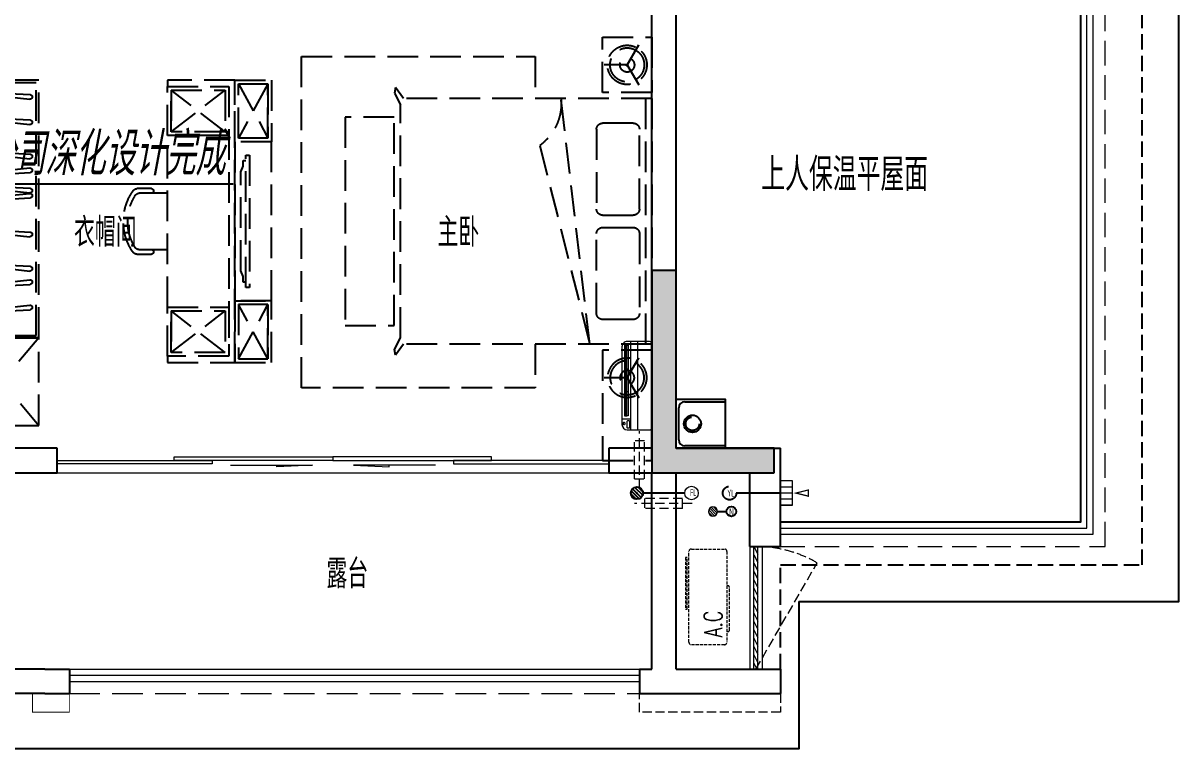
# Model space of a CAD drawing. Extents: x 3753737 to 4713801, y -857380 to 24339.
# Drawn here: x 4082186 to 4091613, y -797786 to -791870 of the extents above; entities that cross this region are included whole.
import ezdxf

# ---------------------------------------------------------------- set-up
doc = ezdxf.new("R2010")
doc.units = 0
doc.header["$LTSCALE"] = 1000
doc.header["$MEASUREMENT"] = 0
for name, pattern in [('#P_--_20B1_001_t3$0$DASH', [0.35, 0.25, -0.1]), ('A户型$0$DASH', [0.35, 0.25, -0.1]), ('DASH', [0.35, 0.25, -0.1]), ('HIDDEN', [0.375, 0.25, -0.125])]:
    doc.linetypes.add(name, pattern=pattern)
doc.layers.get('0').update_dxf_attribs({"linetype": 'CONTINUOUS'})
for name, color, linetype in [('!!电气', 1, 'CONTINUOUS'), ('5fur', 175, 'CONTINUOUS'), ('COLU', 7, 'CONTINUOUS'), ('DIM-照明', 7, 'CONTINUOUS'), ('LVTRY', 252, 'CONTINUOUS'), ('ROOF', 183, 'CONTINUOUS'), ('S-砼墙填充', 251, 'CONTINUOUS'), ('VPIPE-凝结', 150, 'CONTINUOUS'), ('VPIPE-雨水', 4, 'DASH'), ('WALL', 252, 'CONTINUOUS'), ('WIRE-照明', 2, 'CONTINUOUS'), ('看线', 185, 'CONTINUOUS'), ('管', 193, 'CONTINUOUS')]:
    doc.layers.add(name, color=color, linetype=linetype)
for name, color, linetype, lineweight in [('EQUIP_地漏', 7, 'CONTINUOUS', 18), ('PUB_TEXT', 7, 'CONTINUOUS', 20), ('VPIPE-废水', 31, 'TG_F', 18), ('WINDOW', 146, 'CONTINUOUS', 20), ('平面-分水线', 189, 'CONTINUOUS', 15), ('平面-栏杆', 56, 'CONTINUOUS', 15), ('平面-看线', 252, 'CONTINUOUS', 15), ('平面-空调室内机', 176, 'CONTINUOUS', 9), ('平面-空调预留孔', 252, 'CONTINUOUS', 15)]:
    doc.layers.add(name, color=color, linetype=linetype, lineweight=lineweight)
doc.styles.add('_TCH_DIM', font='SIMPLEX', dxfattribs={"bigfont": 'GBCBIG'})
doc.styles.add('HZTXT', font='gbeitc.shx', dxfattribs={"width": 0.8, "height": 400, "bigfont": 'hztxt.shx'})
doc.styles.get("Standard").update_dxf_attribs({"font": 'gbenor.shx', "bigfont": 'gbcbig.shx'})
doc.styles.add('TG_LINETYPE', font='SIMPLEX', dxfattribs={"width": 0.8, "height": 3, "bigfont": 'HZTXT'})
doc.linetypes.add('TG_F', pattern='A,2,-0.3,["F",TG_LINETYPE,S=0.1,R=0,X=-0.23,Y=-0.15],0', length=2.3)

# ---------------------------------------------------------------- blocks, each defined once
blk = doc.blocks.new('dfgdfgsf')
at = {"layer": '5fur', "color": 252, "linetype": 'A户型$0$DASH'}
for p, q in [((2079791.574986166, -1251962.197855677), (2079391.574986166, -1251962.197855677)), ((2079391.574986166, -1251962.197855677), (2079391.574986166, -1252412.198233496)), ((2079791.574986166, -1252412.198233496), (2079791.574986166, -1251962.197855677)), ((2079596.914297045, -1252196.446191215), (2079497.06584026, -1252023.503591006)), ((2079522.163945114, -1252066.974783786), (2079497.06584026, -1252023.503591005)), ((2079596.914297045, -1252177.950275777), (2079497.06584026, -1252350.892875987)), ((2079580.896364409, -1252187.198233496), (2079780.59327798, -1252187.198233496)), ((2079730.397068272, -1252187.198233496), (2079780.59327798, -1252187.198233496)), ((2079522.163945113, -1252307.421683206), (2079497.06584026, -1252350.892875986)), ((2081416.409893243, -1252462.198233495), (2081481.916831707, -1252370.539244226)), ((2081416.409893243, -1252462.198233495), (2081481.916831707, -1252370.539244226)), ((2081481.916831707, -1252370.539244226), (2081489.156058949, -1252417.568189937)), ((2081481.916831707, -1252370.539244226), (2081489.156058949, -1252417.568189937)), ((2082791.57267557, -1252312.190617714), (2083341.57267557, -1252312.190617714)), ((2082791.57267557, -1254612.205849276), (2082791.57267557, -1252312.190617714)), ((2083341.57267557, -1252362.190617714), (2082841.57267557, -1252362.190617714)), ((2082841.57267557, -1252362.190617714), (2082841.57267557, -1254562.205849276)), ((2083341.57267557, -1252312.190617714), (2083341.57267557, -1252362.190617714)), ((2079391.574986166, -1252412.198233496), (2079791.574986166, -1252412.198233496)), ((2079391.574986167, -1252462.198233495), (2081416.409893243, -1252462.198233495)), ((2079391.574986167, -1252462.198233494), (2079391.574986167, -1254462.198233495)), ((2079391.574986167, -1252462.198233495), (2081416.409893243, -1252462.198233495)), ((2079441.574986167, -1252462.198233494), (2079441.574986167, -1254462.198233495)), ((2079896.268506756, -1254462.198233495), (2080130.248399078, -1252462.198233495)), ((2081489.156058949, -1252417.568189937), (2081441.574986167, -1252512.677710922)), ((2081489.156058949, -1252417.568189937), (2081441.574986167, -1252512.677710922)), ((2084690.023889797, -1252416.895051592), (2084461.077751995, -1252429.146158847)), ((2084692.077145038, -1252442.911808392), (2084464.043553083, -1252466.725766141)), ((2081441.574986167, -1254411.718756068), (2081441.574986167, -1252512.677710922)), ((2081441.574986167, -1254411.718756068), (2081441.574986167, -1252512.677710922)), ((2084690.023889797, -1252623.725833804), (2084461.077751995, -1252635.97694106)), ((2084692.077145038, -1252649.742590605), (2084464.043553083, -1252673.556548353)), ((2080305.009175737, -1252844.22595617), (2079896.268506756, -1254462.198233495)), ((2083341.57267557, -1254162.205849277), (2083341.57267557, -1252762.190617714)), ((2084690.023889797, -1252902.511005263), (2084461.077751995, -1252914.762112519)), ((2084691.970106725, -1252928.527452378), (2084463.93651477, -1252952.341410126)), ((2084692.077145038, -1253051.219755511), (2084464.043553083, -1253027.405797763)), ((2084690.023889797, -1253077.236512312), (2084461.077751995, -1253064.985405056)), ((2083455.133996689, -1253212.428798745), (2083455.133996689, -1253216.108798745)), ((2083471.693996689, -1253195.868798745), (2083589.765732341, -1253195.868798745)), ((2084690.023889797, -1253180.597609378), (2084461.077751995, -1253192.848716634)), ((2084692.077145038, -1253206.614366179), (2084464.043553083, -1253230.428323927)), ((2083341.57267557, -1253232.668798745), (2083571.757388253, -1253232.668798745)), ((2084690.023889797, -1253284.067294524), (2084461.077751995, -1253271.816187269)), ((2084692.077145038, -1253258.050537724), (2084464.043553083, -1253234.236579976)), ((2084690.023889797, -1253537.44362119), (2084461.077751995, -1253549.694728446)), ((2084692.077145038, -1253563.460377991), (2084464.043553083, -1253587.274335739)), ((2083573.720473101, -1253692.668798745), (2083341.57267557, -1253692.668798745)), ((2083455.133996689, -1253709.228798745), (2083455.133996689, -1253712.908798745)), ((2083591.613763072, -1253729.978880583), (2083471.693996689, -1253729.978880583)), ((2084690.023889797, -1253816.228792649), (2084461.077751995, -1253828.479899905)), ((2084691.970428869, -1253842.251259925), (2084464.043553083, -1253868.059507198)), ((2084690.023889797, -1253988.251741911), (2084461.077751995, -1253976.000634655)), ((2084692.077145038, -1253962.23498511), (2084464.043553083, -1253938.421027362)), ((2084692.077145038, -1254169.065767323), (2084464.043553083, -1254145.251809575)), ((2084690.023889797, -1254195.082524123), (2084461.077751995, -1254182.831416868)), ((2081489.156058949, -1254506.828277053), (2081441.574986167, -1254411.718756068)), ((2081489.156058949, -1254506.828277053), (2081441.574986167, -1254411.718756068)), ((2084391.563396981, -1254412.205847252), (2084991.564100249, -1255125.051658737)), ((2084391.565238085, -1255125.051658737), (2084391.563396981, -1254412.205847252)), ((2084991.563396992, -1254412.205847252), (2084391.565238085, -1255125.051658737)), ((2084391.565238083, -1254412.205847252), (2084991.564100248, -1254412.205847252)), ((2079391.574986167, -1254462.198233495), (2081416.409893243, -1254462.198233495)), ((2079391.574986166, -1254512.198233494), (2079791.574986166, -1254512.198233494)), ((2079391.574986166, -1255412.198989133), (2079391.574986166, -1254512.198233494)), ((2079791.574986166, -1254512.198233494), (2079791.574986166, -1255412.198989133)), ((2081416.409893243, -1254462.198233495), (2081481.916831707, -1254553.857222764)), ((2081416.409893243, -1254462.198233495), (2081481.916831707, -1254553.857222764)), ((2081481.916831707, -1254553.857222764), (2081489.156058949, -1254506.828277053)), ((2081481.916831707, -1254553.857222764), (2081489.156058949, -1254506.828277053)), ((2079596.914297045, -1254746.446191213), (2079497.06584026, -1254573.503591003)), ((2079522.163945113, -1254616.974783784), (2079497.06584026, -1254573.503591004)), ((2083341.57267557, -1254612.205849276), (2082791.57267557, -1254612.205849276)), ((2082841.57267557, -1254562.205849276), (2083341.57267557, -1254562.205849276)), ((2083341.57267557, -1254562.205849276), (2083341.57267557, -1254612.205849276)), ((2079596.914297045, -1254727.950275775), (2079497.06584026, -1254900.892875984)), ((2079580.896364409, -1254737.198233494), (2079780.59327798, -1254737.198233494)), ((2079730.397068272, -1254737.198233494), (2079780.59327798, -1254737.198233494)), ((2079522.163945114, -1254857.421683204), (2079497.06584026, -1254900.892875985)), ((2084991.564100249, -1255125.051658737), (2084391.565238085, -1255125.051658737)), ((2079791.574986166, -1255412.198989133), (2079391.574986166, -1255412.198989133))]:
    blk.add_line(p, q, dxfattribs=at)
at = {"layer": '5fur', "color": 252, "linetype": 'A户型$0$DASH', "extrusion": (-0.677281067979516, 0.735724374311825, 0)}
for p, q in [((2082673.296959631, -1252922.198110866), (2082673.296570906, -1254002.198110866)), ((2082701.879161752, -1252922.19817148), (2082673.296959631, -1252922.198110866)), ((2082701.87877346, -1254002.198171266), (2082701.879161752, -1252922.19817148)), ((2082723.472862098, -1252967.4470765), (2082701.879096383, -1252967.447039566)), ((2082723.472797589, -1253012.69594571), (2082723.472862098, -1252967.4470765)), ((2082741.572280606, -1253057.944839785), (2082723.472797589, -1253012.69594571)), ((2082741.572280641, -1253866.451627205), (2082741.572280606, -1253057.944839785)), ((2082723.472668614, -1253911.700470575), (2082741.572280641, -1253866.451627205)), ((2082701.878837969, -1253956.949301839), (2082723.472603684, -1253956.949339139)), ((2082723.472603684, -1253956.949339139), (2082723.472668614, -1253911.700470575)), ((2082673.296570906, -1254002.198110866), (2082701.87877346, -1254002.198171266))]:
    blk.add_line(p, q, dxfattribs=at)
at = {"layer": '5fur', "color": 252, "linetype": 'A户型$0$DASH'}
for points in [[(2080342.086450996, -1254462.198233495), (2080342.086450996, -1254818.074825129), (2082247.586450996, -1254818.074825129), (2082247.586450996, -1252118.074825129), (2080342.086450996, -1252118.074825129), (2080342.086450996, -1252462.198233495)], [(2082761.57267557, -1252342.190617714), (2082521.57267557, -1252783.230337468), (2082521.57267557, -1252342.190617714), (2082761.57267557, -1252783.230337468)], [(2082871.57267557, -1252732.190617714), (2083311.57267557, -1252392.190617714), (2083311.57267557, -1252732.190617714), (2082871.57267557, -1252392.190617714)], [(2082761.57267557, -1254582.205849276), (2082521.57267557, -1254141.166129522), (2082521.57267557, -1254582.205849276), (2082761.57267557, -1254141.166129522)], [(2082871.57267557, -1254532.205849276), (2083311.57267557, -1254192.205849277), (2083311.57267557, -1254532.205849276), (2082871.57267557, -1254192.205849276)]]:
    blk.add_lwpolyline(points, dxfattribs=at)
for points in [[(2082791.57267557, -1252312.190617714), (2082491.57267557, -1252312.190617714), (2082491.57267557, -1252813.230337468), (2082791.57267557, -1252813.230337468)], [(2082761.57267557, -1252342.190617714), (2082521.57267557, -1252342.190617714), (2082521.57267557, -1252783.230337468), (2082761.57267557, -1252783.230337468)], [(2082841.57267557, -1252762.190617714), (2083341.57267557, -1252762.190617714), (2083341.57267557, -1252362.190617714), (2082841.57267557, -1252362.190617714)], [(2084991.563396999, -1254412.205847252), (2084391.563396981, -1254412.205847252), (2084391.563396981, -1252312.190617714), (2084991.563396999, -1252312.190617714)], [(2084971.563396999, -1254392.205847252), (2084411.563396981, -1254392.205847252), (2084411.563396981, -1252332.190617714), (2084971.563396999, -1252332.190617714)], [(2082871.57267557, -1252732.190617714), (2083311.57267557, -1252732.190617714), (2083311.57267557, -1252392.190617714), (2082871.57267557, -1252392.190617714)], [(2081491.574986167, -1254311.718756068), (2081491.574986167, -1252612.677710922), (2081891.574986167, -1252612.677710922), (2081891.574986167, -1254311.718756068)], [(2082791.572280623, -1252813.230337468), (2082791.572280623, -1254111.166129522), (2082491.572675564, -1254111.166129522), (2082491.572675564, -1252813.230337468)], [(2082791.57267557, -1254612.205849276), (2082491.57267557, -1254612.205849276), (2082491.57267557, -1254111.166129522), (2082791.57267557, -1254111.166129522)], [(2082761.57267557, -1254582.205849276), (2082521.57267557, -1254582.205849276), (2082521.57267557, -1254141.166129522), (2082761.57267557, -1254141.166129522)], [(2082841.57267557, -1254562.205849276), (2083341.57267557, -1254562.205849276), (2083341.57267557, -1254162.205849277), (2082841.57267557, -1254162.205849276)], [(2082871.57267557, -1254532.205849276), (2083311.57267557, -1254532.205849276), (2083311.57267557, -1254192.205849277), (2082871.57267557, -1254192.205849276)]]:
    blk.add_lwpolyline(points, close=True, dxfattribs=at)
for points in [[(2079541.574986167, -1252662.198233496), (2079791.574986167, -1252662.198233496, -0.4142135623731003), (2079841.574986167, -1252712.198233496), (2079841.574986167, -1253362.198233495, -0.4142135623730904), (2079791.574986167, -1253412.198233495), (2079541.574986167, -1253412.198233495, -0.4142135623730999), (2079491.574986167, -1253362.198233495), (2079491.574986167, -1252712.198233496, -0.4142135623730897)], [(2079541.574986167, -1254262.198233494), (2079791.574986167, -1254262.198233494, 0.4142135623731003), (2079841.574986167, -1254212.198233494), (2079841.574986167, -1253562.198233495, 0.4142135623730904), (2079791.574986167, -1253512.198233495), (2079541.574986167, -1253512.198233495, 0.4142135623730999), (2079491.574986167, -1253562.198233495), (2079491.574986167, -1254212.198233494, 0.4142135623730897)]]:
    blk.add_lwpolyline(points, format="xyb", close=True, dxfattribs=at)
for centre, radius, start, end in [((2080556.619500525, -1252498.138845463), 427.8832127323753, 175.1816886111454, 233.9823072289474), ((2084462.560652539, -1252447.935962493), 18.84219772992773, 94.51245805934718, 274.5124580593472), ((2084462.560652539, -1252654.766744706), 18.84219772992773, 94.51245805934718, 274.5124580593472), ((2084462.453614226, -1252933.55160648), 18.84219772992773, 94.51245805934718, 274.5124580593472), ((2084462.560652539, -1253046.195601409), 18.84219772992773, 85.48754194065283, 265.4875419406528), ((2083471.693996689, -1253212.428798745), 16.56, 90, 180), ((2083471.693996689, -1253216.108798745), 16.56, 180, 270), ((2083589.765732341, -1253232.668798745), 36.8, 35.59956077985562, 90), ((2083266.325493629, -1253464.225516073), 434.5839883125198, 324.8602936227343, 35.59956077985562), ((2084462.560652539, -1253211.63852028), 18.84219772992773, 94.51245805934718, 274.5124580593472), ((2083571.757388253, -1253269.468798745), 36.8, 32.52336364231755, 90), ((2083266.325493629, -1253464.225516073), 399.0413852635766, 328.0588077334354, 32.52336364231755), ((2084462.560652539, -1253253.026383623), 18.84219772992773, 85.48754194065283, 265.4875419406528), ((2084462.560652539, -1253568.484532092), 18.84219772992773, 94.51245805934718, 274.5124580593472), ((2083471.693996689, -1253709.228798745), 16.56, 90, 180), ((2083573.720473101, -1253655.868798745), 36.8, 270, 328.0588077334354), ((2083472.597857911, -1253712.534407168), 17.46787387877194, 181.228123127384, 267.0339509360311), ((2083591.613763072, -1253693.178880583), 36.8, 270, 324.8602936227343), ((2084463.47545859, -1253848.19813157), 19.86347544868245, 96.93304115633904, 271.6375109857768), ((2084462.560652539, -1253957.210831008), 18.84219772992773, 85.48754194065283, 265.4875419406528), ((2084462.560652539, -1254164.041613222), 18.84219772992773, 85.48754194065283, 265.4875419406528)]:
    blk.add_arc(centre, radius, start, end, dxfattribs=at)
at = {"layer": '5fur', "color": 252, "linetype": 'A户型$0$DASH', "extrusion": (0, 0, -1)}
for major_axis, ratio, start_param, end_param in [((-113.2638872716998, 113.2638872716998), 0.9999999999997511, 4.712388980384682, 10.99557428756427), ((-98.16203563551878, 98.16203563551878), 0.999999999998388, 4.712388980384681, 10.99557428756427), ((-41.53009199966709, 41.5300919996671), 0.9999999999975253, 4.71238898038469, 10.99557428756428)]:
    blk.add_ellipse((2079591.574986166, -1252187.198233496), major_axis=major_axis, ratio=ratio, start_param=start_param, end_param=end_param, dxfattribs=at)
at = {"layer": '5fur', "color": 252, "linetype": 'A户型$0$DASH'}
for major_axis, ratio, start_param, end_param in [((-113.2638872716998, -113.2638872716998), 0.9999999999997511, 4.712388980384682, 10.99557428756427), ((-98.16203563551878, -98.16203563551878), 0.999999999998388, 4.712388980384681, 10.99557428756427), ((-41.53009199966709, -41.5300919996671), 0.9999999999975253, 4.71238898038469, 10.99557428756428)]:
    blk.add_ellipse((2079591.574986166, -1254737.198233494), major_axis=major_axis, ratio=ratio, start_param=start_param, end_param=end_param, dxfattribs=at)
blk = doc.blocks.new('$lvtry$00000171')
for p, q in [((-74.24621202462731, 10.60660171788186), (-10.60660171788186, 74.24621202462731)), ((-69.81875867368217, -27.39235180270043), (27.39235180242758, 69.81875867368217)), ((-53.03300858900184, -53.03300858886359), (53.03300858900184, 53.03300858886359)), ((-27.39235180242758, -69.81875867368217), (69.81875867368217, 27.39235180270043)), ((10.60660171788186, -74.24621202462731), (74.24621202462731, -10.60660171788186))]:
    blk.add_line(p, q)
blk.add_circle((0, 0), 75)
blk.add_point((0, 0))
blk = doc.blocks.new('$TwtSys$00000141')
at = {"color": 252}
for p, q in [((-47.09803151780761, 3.836055847277748), (-5.041545145413693, 45.89254221967349)), ((-47.09803151780761, 3.836055847277748), (-5.041545145413693, 45.89254221967349)), ((-43.60958444554853, -17.52724007043071), (17.52724007042889, 43.60958444554853)), ((-43.60958444554853, -17.52724007043071), (17.52724007042889, 43.60958444554853)), ((-33.23401871576607, -33.23401871577153), (33.23401871576607, 33.23401871576425)), ((-33.23401871576607, -33.23401871576971), (33.23401871576607, 33.23401871576425)), ((-16.17805684451741, -43.53063328177632), (43.79137317708955, 16.43879673983065)), ((-16.17805684451741, -43.53063328177632), (43.79137317708955, 16.43879673983247)), ((5.715553844029273, -46.12975947626182), (46.12974035062325, -5.715572969671484)), ((5.715553844029273, -46.12975947626182), (46.12974035062325, -5.715572969671484))]:
    blk.add_line(p, q, dxfattribs=at)
blk.add_circle((0, -1.818989403545856e-12), 47, dxfattribs=at)
blk.add_circle((0, -1.818989403545856e-12), 47, dxfattribs=at)
blk = doc.blocks.new('A$C001338C2')
at = {"color": 8}
for p, q in [((-1.49359439092e-05, 248.6000576173246), (-2.84423585981e-05, 22.0000576172315)), ((844.9999883423079, 303.6000072514144), (54.99998834231155, 303.6000543390692)), ((109.0525457565491, 214.7673082745569), (109.0525510513944, 303.6000511174025)), ((899.9999715576414, 22.00000397306576), (899.9999850640525, 248.6000039731589)), ((21.99997024633922, 5.63059293199e-05), (877.9999702463392, 5.2843679441e-06))]:
    blk.add_line(p, q, dxfattribs=at)
at = {"color": 8, "lineweight": 5}
for p, q in [((864.5756734352908, 278.6904651548975), (144.4768629888749, 278.6905080761171)), ((144.4768629888749, 278.6905080761171), (144.4768622188567, 265.7722729386405)), ((387.0097734353949, 278.6904936200444), (144.4768629888749, 278.6905080761171)), ((144.4768629888749, 278.6905080761171), (144.4768614488676, 252.8539829386973)), ((144.4768622188567, 265.7722729386405), (864.5756726653053, 265.772230017421)), ((144.4768606789075, 239.9356929386377), (144.4768614488676, 252.8539829386973)), ((144.4768614488676, 252.8539829386973), (864.5756718953162, 252.8539400174777)), ((864.5756711253525, 239.9356500174181), (144.4768606789075, 239.9356929386377)), ((387.0097711254275, 239.935678482565), (387.0097734353949, 278.6904936200444)), ((622.04272112545, 239.935664473509), (387.0097711254275, 239.935678482565)), ((864.5756734352908, 278.6904651548975), (622.0427234354138, 278.6904796109884)), ((622.0427234354138, 278.6904796109884), (622.04272112545, 239.935664473509)), ((864.5756718953162, 252.8539400174777), (864.5756734352908, 278.6904651548975)), ((864.5756726653053, 265.772230017421), (864.5756711253525, 239.9356500174181)), ((899.9999830474662, 214.7672611304297), (-1.69525337697e-05, 214.7673147745954)), ((899.9999787804518, 143.1781611304468), (-2.12195482163e-05, 143.1782147746126))]:
    blk.add_line(p, q, dxfattribs=at)
at = {"color": 8}
for points in [[(89.24090579471158, 226.3562818807586), (22.19125331861505, 226.3562858772129, -0.414213562372504), (16.6912536464406, 231.8562862050385), (16.69125431894281, 243.1390318179401, -0.414213562373095), (22.19125464676836, 248.6390314901146), (89.24090712286488, 248.6390274936603, -0.414213562373095), (94.74090679503934, 243.1390271658347), (94.74090612253713, 231.8562815529331, -0.414213562373095)], [(73.08482630450817, 275.0144977724194), (56.77886350143308, 275.0144987443309, -0.414213562373095), (51.27886382925863, 280.5144990721565), (51.27886400034913, 283.3844664433818, -0.414213562373095), (56.77886432817468, 288.8844661155563), (73.08482713124977, 288.8844651436448, -0.4142135623732024), (78.58482680342422, 283.3844648158192), (78.58482663233372, 280.5144974445939, -0.414213562373095)]]:
    blk.add_lwpolyline(points, format="xyb", close=True, dxfattribs=at)
for centre, radius, start, end in [((54.99998506405609, 248.6000543390692), 55.0000000000001, 89.99999658490542, 179.9999965849054), ((844.9999850640525, 248.6000072514144), 55.0000000000001, 359.9999965849054, 89.99999658490542), ((21.9999715576414, 22.00005630592932), 22.00000000000004, 179.9999965849054, 269.9999965849054), ((877.9999715576414, 22.00000528436794), 22.00000000000004, 269.9999965849054, 359.9999965849054)]:
    blk.add_arc(centre, radius, start, end, dxfattribs=at)
blk = doc.blocks.new('rtyryrtyeeretee')
at = {"layer": '平面-空调预留孔', "color": 252, "linetype": 'DASH', "ltscale": 0.1}
for p, q in [((669748.8674389471, 343882.007023841), (669748.8674389471, 343872.007023841)), ((669758.8674389471, 343862.007023841), (670111.7031072036, 343862.007023841)), ((670121.7031072036, 343872.007023841), (670121.7031072036, 343882.007023841))]:
    blk.add_line(p, q, dxfattribs=at)
blk.add_lwpolyline([(670402.0143738759, 343882.0070238413), (669662.0143738759, 343882.007023841, -0.414213562373517), (669642.0143738759, 343902.007023841), (669642.0143738764, 344172.007023841, -0.414213562372746), (669662.0143738764, 344192.007023841), (670402.0143738755, 344192.007023841, -0.4142135623727947), (670422.0143738755, 344172.007023841), (670422.0143738759, 343902.0070238415, -0.4142135623733224)], format="xyb", close=True, dxfattribs=at)
blk.add_lwpolyline([(670352.8023801355, 344221.1163422599), (669932.984234771, 344221.1163422599), (669932.984234771, 344206.0022866031), (670352.8023801355, 344206.0022866031)], close=True, dxfattribs=at)
for centre, start, end in [((669758.8674389471, 343872.007023841), 180, 270), ((670111.7031072036, 343872.007023841), 270, 0)]:
    blk.add_arc(centre, 10, start, end, dxfattribs=at)
at = {"layer": '平面-空调预留孔', "color": 252, "linetype": 'DASH', "ltscale": 0.1, "style": '_TCH_DIM', "width": 0.7058823529411765}
blk.add_text('A.C', height=146.88, dxfattribs=at).set_placement((669701.4101996182, 343921.6318135191))
blk = doc.blocks.new('dongkong')
at = {"layer": '平面-空调预留孔', "color": 8, "linetype": 'HIDDEN', "ltscale": 0.3}
for p, q in [((-603796.0415180789, 210899.900060961), (-603796.0415180789, 210431.4859232727)), ((-603836.0415180789, 210820.9630630909), (-603836.0415180789, 210510.8096162414)), ((-603836.0415180789, 210820.9630630909), (-603756.0415180789, 210820.9630630909)), ((-603756.0415180789, 210820.9630630909), (-603756.0415180789, 210510.8096162414))]:
    blk.add_line(p, q, dxfattribs=at)
blk.add_lwpolyline([(-603756.0415180789, 210510.8096162414), (-603836.0415180789, 210510.8096162414)], dxfattribs=at)
blk = doc.blocks.new('DFSFSF')
at = {"layer": '平面-分水线'}
for p, q in [((697141.9143252881, 775567.7311356195), (697141.9143252881, 775667.5561356199)), ((697342.3369560526, 775667.5561356199), (697142.6869560517, 775667.5561356199)), ((697193.1069603423, 775567.7311356195), (697193.1069603423, 775667.5561356199)), ((697242.5119560522, 775567.7311356195), (697242.5119560522, 775667.5561356199)), ((697291.916951762, 775567.7311356195), (697291.916951762, 775667.5561356199)), ((697342.3369560526, 775667.5561356199), (697342.3369560526, 775567.7311356195)), ((697342.3369560526, 775567.7311356195), (697342.3369560526, 775667.5561356199)), ((697342.3369560526, 775567.7311356195), (697142.6869560517, 775567.7311356195))]:
    blk.add_line(p, q, dxfattribs=at)
blk = doc.blocks.new('DFGDGDGD')
at = {"layer": '平面-分水线', "const_width": 10}
blk.add_lwpolyline([(697267.5119560522, 775440.6606483405), (697242.5119560522, 775540.6606483405), (697217.5119560522, 775440.6606483405)], close=True, dxfattribs=at)
blk.add_blockref('DFSFSF', (0, 0))
blk = doc.blocks.new('GDGDGRD')
at = {"layer": 'S-砼墙填充'}
h = blk.add_hatch(color=252, dxfattribs=at)
h.dxf.hatch_style = 1
h.paths.add_polyline_path([(423216.5787019108, 288315.363085822), (423216.5787019108, 288515.363085822), (424016.56728251, 288515.3630858291), (424016.5672813235, 289965.3630283001), (424216.5672813235, 289965.3630283001), (424216.56728251, 288315.3630858291)])
at = {"layer": 'COLU', "color": 252}
blk.add_lwpolyline([(423216.5787019108, 288315.363085822), (423216.5787019108, 288515.363085822), (424016.56728251, 288515.3630858291), (424016.5672813235, 289965.3630283001), (424216.5672813235, 289965.3630283001), (424216.56728251, 288315.3630858291)], close=True, dxfattribs=at)
blk = doc.blocks.new('A$C3EB2330C')
at = {"layer": '管', "color": 252}
for p, q in [((-0.0007213222561404109, 379.9995217677206), (329.9992786777439, 379.9995217677206)), ((379.9992786777439, 329.9995217677206), (379.9992786777439, 69.99952176772058)), ((329.9992786777439, 19.99952176772058), (-0.0007213222561404109, 19.99952176772058))]:
    blk.add_line(p, q, dxfattribs=at)
blk.add_lwpolyline([(399.9992786777439, 399.9995217677206), (399.9992786777439, -0.000478232279419899), (-0.0007213222561404109, -0.000478232279419899), (-0.0007213222561404109, 399.9995217677206)], close=True, dxfattribs=at)
for centre, start, end in [((329.9992786777439, 329.9995217677206), 0, 90), ((329.9992786777439, 69.99952176772058), 270, 360)]:
    blk.add_arc(centre, 50, start, end, dxfattribs=at)
blk.add_ellipse((267.4755955390865, 199.9995217677206), major_axis=(-49.49747468307308, -49.49747468307304), ratio=0.9999999999994058, start_param=-0.7853981633977454, end_param=5.49778714378184, dxfattribs=at)
blk = doc.blocks.new('$DorLib2D$00000138')
at = {"color": 0, "linetype": 'Continuous'}
for p, q in [((-0.2875000000003638, -2.13e-14), (-0.2875000000003638, 0.1537753792110692)), ((-0.2875000000003638, 0.1537753792110692), (0, 0.1537753792110692)), ((0, 0.1537753792110976), (0, 7.1e-15)), ((0.2875000000003638, 0.1537753792110692), (0, 0.1537753792110692)), ((0.2875000000003638, -2.13e-14), (0.2875000000003638, 0.1537753792110692)), ((-0.5, -0.139864741756405), (-0.5, -2.13e-14)), ((-0.5, -2.13e-14), (-0.21875, -2.13e-14)), ((0, -2.13e-14), (-0.2875000000003638, -2.13e-14)), ((-0.21875, -2.13e-14), (-0.21875, -0.139864741756405)), ((0, -2.13e-14), (0.2875000000003638, -2.13e-14)), ((0.21875, -2.13e-14), (0.21875, -0.139864741756405)), ((0.5, -2.13e-14), (0.21875, -2.13e-14)), ((0.5, -2.13e-14), (0.5, -0.194552241756405)), ((0.5, -0.139864741756405), (0.5, -2.13e-14)), ((-0.21875, -0.139864741756405), (-0.5, -0.139864741756405)), ((0.21875, -0.139864741756405), (0.5, -0.139864741756405)), ((-0.1856715078083653, -0.1859990653694013), (-0.0370241864184209, -0.1859990653694013)), ((-0.0370241864184209, -0.1859990653694013), (-0.101855674160106, -0.2582593850092678)), ((-0.101855674160106, -0.2582593850092678), (-0.101855674160106, -0.1859990653694013)), ((0.1856715078083653, -0.1859990653694013), (0.0370241864184209, -0.1859990653694013)), ((0.0370241864184209, -0.1859990653694013), (0.101855674160106, -0.2582593850092678)), ((0.101855674160106, -0.2582593850092678), (0.101855674160106, -0.1859990653694013))]:
    blk.add_line(p, q, dxfattribs=at)
blk = doc.blocks.new('$WINLIB2D$00000039')
at = {"color": 0}
for points in [[(-0.4999999999983409, 0.5000000000445652), (-0.4999999999999964, -0.4999999999999716)], [(0.5000000000016591, 0.4999999999536158), (-0.4999999999983409, 0.5000000000445652)], [(0.4999999999983338, -0.5000000000463842), (0.4999999999999609, 0.4999999999999432)], [(-0.499999999999428, 0.1666666667124446), (0.500000000000572, 0.1666666666205998)], [(-0.3838834764901549, -0.166666666632409), (-0.4479860405916831, 0.1666666667079113)], [(-0.3158924398378069, -0.166666666637866), (-0.3799950039392748, 0.1666666667006353)], [(-0.2479014031851996, -0.166666666645142), (-0.3120039672867243, 0.1666666666951784)], [(-0.1799103665328481, -0.1666666666505989), (-0.2440129306343159, 0.1666666666887977)], [(-0.1119193298802692, -0.1666666666569512), (-0.1760218939817904, 0.1666666666824455)], [(-0.04392829322788927, -0.1666666666633319), (-0.1080308573293216, 0.1666666666760648)], [(0.02406274342471804, -0.1666666666696841), (-0.04003982067680312, 0.1666666666697125)], [(0.09205378007703402, -0.1666666666751411), (0.02795121597557682, 0.1666666666642556)], [(0.1600448167296129, -0.1666666666815217), (0.0959422526280953, 0.1666666666578749)], [(0.2280358533819644, -0.166666666687874), (0.163933289280525, 0.1666666666505989)], [(0.2960268900345753, -0.1666666666942547), (0.231924325933047, 0.1666666666460657)], [(0.3640179266869801, -0.1666666667006069), (0.2999153625854838, 0.166666666639685)], [(0.4320089633395341, -0.1666666667060639), (0.3679063992380058, 0.166666666632409)], [(0.4999999999916831, -0.1666666667115209), (0.4358974358904746, 0.1666666666260568)], [(-0.4518745131427302, -0.1666666666260284), (-0.5000000000072298, 0.08358586507802102)], [(-0.500000000000572, -0.1666666666214951), (0.499999999999428, -0.1666666667124446)], [(0.4999999999983338, -0.5000000000463842), (-0.5000000000016662, -0.4999999999554348)]]:
    blk.add_lwpolyline(points, dxfattribs=at)
blk = doc.blocks.new('A$C100F5A36')
at = {"color": 252, "const_width": 8}
blk.add_lwpolyline([(53452.46589107998, -18982.4004392249), (53452.46589107998, -19132.4004392249), (53152.46589107998, -19132.4004392249), (53152.46589107625, -18982.39992552157)], dxfattribs=at)
at = {"layer": 'ROOF', "color": 252, "ltscale": 0.8}
for points in [[(59402.46586443065, -18232.39991673001), (62502.46589044062, -18232.39992696489), (62502.46589061804, -9232.405966357444), (60552.46588879451, -9232.381801333162), (60552.46588873025, -8232.399925305857), (53702.46543226065, -8232.399925158592)], [(59252.46589201549, -17582.3999160697), (61702.46589045366, -17582.39992471668), (61702.465890605, -9882.39724015724), (59902.46588883642, -9882.373075132957), (59902.46588877216, -8882.399925291887), (53702.46543224668, -8882.399925158592)]]:
    blk.add_lwpolyline(points, dxfattribs=at)
at = {"layer": 'VPIPE-凝结', "color": 252, "ltscale": 0.1}
blk.add_line((58472.46349102724, -17347.39991877403), (58132.46589050163, -17347.39994902932), dxfattribs=at)
at = {"layer": 'VPIPE-凝结', "color": 252}
blk.add_line((59252.46589133423, -17347.44158144388), (58892.46827418404, -17347.4416414554), dxfattribs=at)
at = {"layer": 'VPIPE-凝结', "color": 252, "ltscale": 0.1}
blk.add_lwpolyline([(58740.06828999938, -17497.39993190137), (58812.46828999929, -17497.39993010089)], dxfattribs=at)
at = {"layer": 'VPIPE-凝结', "color": 252}
blk.add_circle((58852.46828999929, -17497.39993010089), 40, dxfattribs=at)
at = {"layer": 'VPIPE-废水', "color": 252}
blk.add_circle((58527.46349102724, -17347.39991877403), 55, dxfattribs=at)
at = {"layer": 'VPIPE-雨水', "color": 252}
for centre in [(58535.00099387998, -16782.39983079839), (58837.46828999929, -17347.39993190137)]:
    blk.add_circle(centre, 55, dxfattribs=at)
at = {"layer": 'WALL', "color": 252}
for p, q in [((58402.46589047408, -16982.39991757332), (58402.46589057607, -12482.39992488577)), ((58202.46589047409, -16982.39991757713), (58202.46589057155, -12682.39992487455)), ((53352.45447005331, -16982.39991766649), (52602.46589113015, -16982.39991768032)), ((53352.454470057, -17182.39991766651), (53352.45447005331, -16982.39991766649)), ((58202.46589047409, -16982.39991757713), (57852.46589066281, -16982.39991758357)), ((57852.46589066281, -16982.39991758357), (57852.4658906665, -17182.39991758359)), ((58402.46589047408, -16982.39991757332), (59252.46589135063, -16982.3999175565)), ((59252.46589132398, -17782.3999160741), (59252.46589135063, -16982.3999175565)), ((52602.46469799492, -17182.39991768033), (53352.454470057, -17182.39991766651)), ((57852.4658906665, -17182.39991758359), (58202.46589051476, -17182.39991757715)), ((58202.46589120187, -18782.39992549334), (58202.46589051476, -17182.39991757715)), ((58402.46589051472, -17182.39991757336), (59002.46589134389, -17182.39991756148)), ((58402.46589120184, -18782.39992365398), (58402.46589051472, -17182.39991757336)), ((59002.46589132398, -17782.39991606579), (59002.46589134389, -17182.39991756148)), ((59002.46589132398, -17782.39991606579), (59252.46589132398, -17782.3999160741)), ((53252.44441384077, -18782.39992476231), (52602.44560752118, -18782.39992476222)), ((53252.46589526325, -18782.39991656691), (53452.46589490701, -18782.39992492786)), ((53452.46589490701, -18782.39992492786), (53452.46588654607, -18982.39992492786)), ((58102.46589013189, -18782.39992643753), (58202.46589120187, -18782.39992549334)), ((58102.46589013189, -18782.39992643753), (58102.46589202061, -18982.39992643753)), ((58402.46589120184, -18782.39992365398), (59252.46585433038, -18782.39991605002)), ((59252.46585433038, -18782.39991605002), (59252.4658561196, -18982.39991605002)), ((53252.44441384077, -18982.39992476231), (52502.44441435952, -18982.39992476231)), ((53252.4658869023, -18982.39991656691), (53452.46588654607, -18982.39992492786)), ((58102.46589202061, -18982.39992643753), (58302.46589218872, -18982.39992454881)), ((58302.46589213896, -18982.39992454881), (59252.4658561196, -18982.39991605002))]:
    blk.add_line(p, q, dxfattribs=at)
at = {"layer": 'WINDOW', "color": 252}
blk.add_line((53352.45447005696, -17182.39991766651), (57852.46589066651, -17182.39991758359), dxfattribs=at)
at = {"layer": 'WINDOW', "color": 252, "linetype": 'DASH', "ltscale": 0.3}
blk.add_lwpolyline([(59052.46589057334, -18782.39992363122), (59552.46589057194, -17916.37451984803, 0.1316524975897076), (59052.46589056356, -17782.39992363285)], format="xyb", dxfattribs=at)
at = {"layer": '平面-栏杆', "color": 252}
for points in [[(59252.4658916695, -17682.3999160697), (61802.46589045133, -17682.39992506255), (61802.46589060687, -9782.398582649534), (60002.46588883037, -9782.374417625251), (60002.46588876564, -8782.3999252941), (53702.46543224901, -8782.399925158592)], [(59252.46589184273, -17632.3999160697), (61752.46589045227, -17632.39992488967), (61752.46589060593, -9832.397911403328), (59952.46588883363, -9832.373746379046), (59952.4658887689, -8832.399925292935), (53702.46543224761, -8832.399925158592)], [(53452.46589107998, -18832.39992489642), (58102.46589107625, -18832.39992643753)], [(53452.46589107998, -18882.39992489549), (58102.46589107625, -18882.39992643753)]]:
    blk.add_lwpolyline(points, dxfattribs=at)
at = {"layer": '平面-看线', "color": 252, "linetype": 'DASH', "ltscale": 0.8}
blk.add_lwpolyline([(59252.46589132398, -17782.3999160697), (61902.46589044947, -17782.39992540842), (61902.46589060919, -9682.399925141828), (60102.46588882385, -9682.375760117546), (60102.46588875912, -8682.399925296195), (53702.46543225087, -8682.399925158592)], dxfattribs=at)
at = {"layer": '平面-看线', "color": 252}
blk.add_lwpolyline([(53452.46589107998, -18782.39992489712), (58102.46589107625, -18782.39992643776)], dxfattribs=at)
at = {"layer": '平面-看线', "color": 252, "linetype": 'DASH'}
blk.add_lwpolyline([(53452.46589107998, -18982.3999248941), (58102.46590929478, -18982.3990503177)], dxfattribs=at)
at = {"layer": '平面-看线', "color": 252, "linetype": 'DASH', "ltscale": 0.3}
blk.add_lwpolyline([(59252.46585611999, -18982.39991605002), (59252.46585611999, -19132.39991605002), (58102.46589343715, -19132.39992691018), (58102.46591193043, -18982.3990503177)], dxfattribs=at)
at = {"layer": '看线', "color": 252, "linetype": '#P_--_20B1_001_t3$0$DASH', "ltscale": 0.5}
blk.add_lwpolyline([(59252.46585433045, -18782.39991455898), (59252.46585712349, -17932.39991623396), (62202.46589044668, -17932.39992592717), (62202.46589061199, -9532.401938880328), (60252.46588881407, -9532.377773856046), (60252.46588874981, -8532.399925299454), (53702.46543225413, -8532.399925158592)], dxfattribs=at)
at = {"layer": '看线', "color": 252}
blk.add_lwpolyline([(59402.46586443065, -18232.39991673001), (59402.4658604688, -19432.39991605002), (39052.4648802015, -19432.39991605002), (39052.47008036403, -17932.39991721977), (36802.46589077916, -17932.39992461284)], dxfattribs=at)
at = {"color": 252, "xscale": -1}
blk.add_blockref('GDGDGRD', (482419.0445932513, -305497.7630110036), dxfattribs=at)
at = {"color": 252, "xscale": -1, "rotation": 90}
blk.add_blockref('DFGDGDGD', (834920.0220269514, 679895.0703746097), dxfattribs=at)
at = {"color": 252, "rotation": 90.00000000000001}
blk.add_blockref('rtyryrtyeeretee', (402697.9564057169, -688225.3473775827), dxfattribs=at)
at = {"layer": 'EQUIP_地漏', "color": 252, "xscale": 0.8, "yscale": -0.8, "zscale": 0.8, "rotation": 180}
blk.add_blockref('$TwtSys$00000141', (58702.46828999929, -17497.39993190137), dxfattribs=at)
at = {"layer": 'LVTRY', "color": 252, "xscale": 0.6666666667107825, "yscale": 0.6666666667107825, "rotation": 269.9999999939778}
blk.add_blockref('$lvtry$00000171', (58082.4658904979, -17347.39994902397), dxfattribs=at)
at = {"layer": 'WINDOW', "color": 252, "xscale": -1}
blk.add_blockref('dfgdfgsf', (2137594.040481746, 1238329.789241821), dxfattribs=at)
at = {"layer": 'WINDOW', "color": 252}
for name, p, xscale, yscale, zscale, rotation in [('$DorLib2D$00000138', (55602.46018035989, -17082.39991762505), 4500.011420609546, 200, 4500.011420609546, 1.055716874123975e-09), ('$WINLIB2D$00000039', (59052.45275498554, -18282.39992363215), -1000, 100, -1000, 270)]:
    blk.add_blockref(name, p, dxfattribs=dict(at, xscale=xscale, yscale=yscale, zscale=zscale, rotation=rotation))
at = {"layer": '平面-空调室内机', "color": 252, "ltscale": 0.3, "xscale": -1}
for p, rotation in [((661898.5074079186, 193588.4096986263), 180), ((-152368.2271016096, 586363.6407292793), 270)]:
    blk.add_blockref('dongkong', p, dxfattribs=dict(at, rotation=rotation))
at = {"layer": '平面-空调预留孔', "color": 252, "xscale": 0.800000000046565, "yscale": 0.800000000046565, "zscale": 0.800000000046565, "rotation": 90.00000023343011}
blk.add_blockref('A$C001338C2', (58202.46591849532, -16832.39900685125), dxfattribs=at)
at = {"layer": '管', "color": 252, "rotation": 180}
blk.add_blockref('A$C3EB2330C', (58802.47658941895, -16582.40030903067), dxfattribs=at)
at = {"layer": 'PUB_TEXT', "color": 252}
for s, height, p in [('上人保温平屋面', 270.0709219858156, (59096.12438010424, -14885.76301100338)), ('衣帽间', 236.3120567375886, (53490.85558424098, -15339.91728399601)), ('主卧', 236.3120567375886, (56455.23856296437, -15339.91728399601)), ('露台', 236.3120567375886, (55549.95132892206, -18123.10629074508))]:
    blk.add_text(s, height=height, dxfattribs=at).set_placement(p)
at = {"layer": 'PUB_TEXT', "color": 252, "width": 0.6}
for s, p in [('FL', (58516.45776279121, -17371.24012048356)), ('YL', (58819.26828999929, -17375.39993190137)), ('NL', (58835.66829022048, -17525.39993190137))]:
    blk.add_text(s, height=56.00000000000001, dxfattribs=at).set_placement(p)

msp = doc.modelspace()

# ---------------------------------------------------------------- block references
at = {"layer": '!!电气'}
msp.add_blockref('A$C100F5A36', (4029110.978776063, -778353.575115452), dxfattribs=at)

# ---------------------------------------------------------------- next in the draw order: linework, layer by layer
at = {"layer": 'WIRE-照明', "color": 3}
msp.add_line((4079407.383991432, -793181.3622762132), (4083899.675296253, -793181.3622762135), dxfattribs=at)

# ---------------------------------------------------------------- next in the draw order: texts
at = {"layer": 'DIM-照明', "color": 7, "style": 'HZTXT', "width": 0.7}
msp.add_text('轿厢摄像机，由智能化公司深化设计完成', height=350, dxfattribs=at).set_placement((4079422.933981592, -793110.8972684923))

doc.saveas('drawing.dxf')
